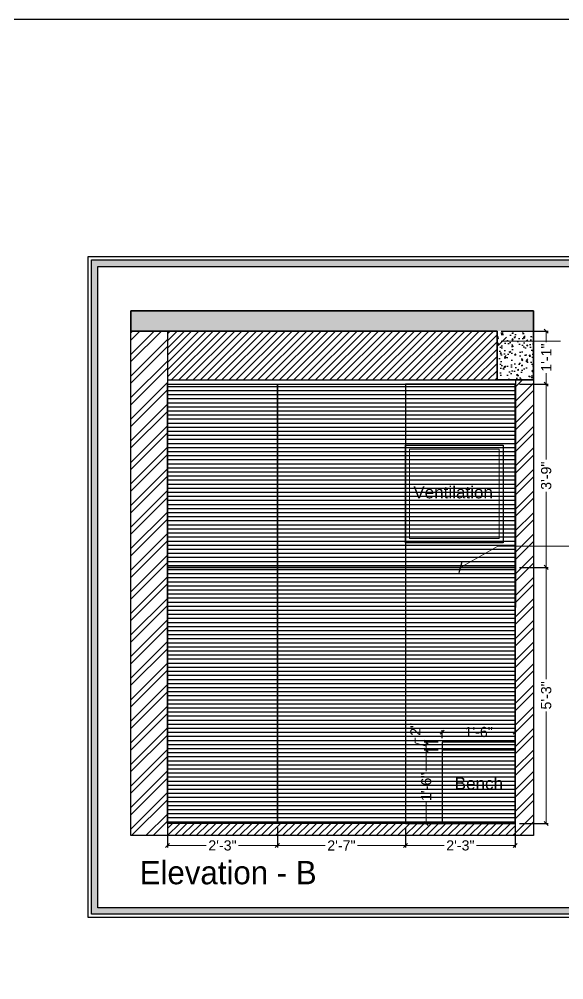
# Model space of a CAD drawing. Header units: millimetres. Extents: x 56222 to 3066687, y -650199 to -121287.
# Drawn here: x 149246.1 to 149380, y -182675.5 to -182439.4 of the extents above; entities that cross this region are included whole.
import ezdxf

# ---------------------------------------------------------------- set-up
doc = ezdxf.new("R2010")
doc.units = ezdxf.units.MM
doc.header["$MEASUREMENT"] = 0
doc.header["$PDMODE"] = 35
doc.linetypes.add('DASHED2', pattern=[0.375, 0.25, -0.125])
doc.layers.get('Defpoints').update_dxf_attribs({"color": 220})
for name, color, linetype, lineweight in [('dim05', 1, 'Continuous', 13), ('Flooring', 253, 'Continuous', 30), ('LABALLING', 1, 'Continuous', 25), ('NAME PLATE', 7, 'Continuous', 25), ('sec. mark', 5, 'Continuous', 25), ('wall', 7, 'Continuous', 30), ('XX~SLAB ( BEAM )~ ( DIM )', 7, 'Continuous', 9)]:
    doc.layers.add(name, color=color, linetype=linetype, lineweight=lineweight)
doc.layers.add('hatch', color=253, linetype='Continuous', lineweight=0, transparency=0.4)
doc.styles.add('Aerial', font='arial.ttf')
doc.styles.add('Arial', font='arial.ttf')
doc.styles.add('DATE', font='swissc.ttf', dxfattribs={"height": 6.75})
doc.styles.get("Standard").update_dxf_attribs({"font": 'arial.ttf', "height": 6})
doc.dimstyles.new('ISO-25', dxfattribs={"dimtxt": 2.5, "dimasz": 1, "dimexe": 0.5, "dimexo": 1, "dimtad": 0, "dimdec": 1, "dimlunit": 4, "dimtxsty": 'Standard', "dimblk": 'OBLIQUE', "dimcen": 2.5, "dimclrd": 1, "dimclre": 1, "dimclrt": 5, "dimadec": 0, "dimazin": 0, "dimtfac": 1, "dimtdec": 1, "dimtmove": 0, "dimatfit": 3, "dimfxl": 1, "dimlwd": -1, "dimarcsym": 0})
doc.dimstyles.new('NEW ', dxfattribs={"dimtxt": 3, "dimasz": 2, "dimexe": 1, "dimexo": 1, "dimgap": 0.089996, "dimtad": 0, "dimtoh": 1, "dimzin": 3, "dimdsep": 46, "dimlunit": 4, "dimtxsty": 'Aerial', "dimblk": 'OBLIQUE', "dimcen": 0.089996, "dimdle": 1, "dimclrd": 252, "dimclre": 252, "dimclrt": 7, "dimadec": 0, "dimazin": 1, "dimtfac": 1, "dimtdec": 0, "dimtofl": 0, "dimtmove": 1, "dimatfit": 3, "dimldrblk": 'OBLIQUE', "dimfxl": 1, "dimtolj": 1, "dimtzin": 0, "dimlwd": 5, "dimlwe": 5, "dimarcsym": 0})

# ---------------------------------------------------------------- blocks, each defined once
blk = doc.blocks.new('_Oblique')
at = {"layer": 'wall', "color": 0, "lineweight": -2}
blk.add_line((-0.5, -0.5), (0.5, 0.5), dxfattribs=at)
blk = doc.blocks.new('*D670')
at = {"layer": 'Defpoints', "color": 0, "lineweight": 25, "transparency": 16777216}
for p in [(149282.55, -182637.07), (149309.55, -182637.07), (149309.55, -182642.48)]:
    blk.add_point(p, dxfattribs=at)
at = {"layer": 'dim05', "color": 1, "linetype": 'Continuous', "lineweight": -2, "transparency": 16777216}
for p, q in [((149282.55, -182638.07), (149282.55, -182642.98)), ((149309.55, -182638.07), (149309.55, -182642.98))]:
    blk.add_line(p, q, dxfattribs=at)
at = {"layer": 'dim05', "color": 1, "linetype": 'Continuous', "transparency": 16777216}
for p, q in [((149282.55, -182642.48), (149292.08, -182642.48)), ((149309.55, -182642.48), (149300.02, -182642.48))]:
    blk.add_line(p, q, dxfattribs=at)
at = {"layer": 'dim05', "color": 1, "transparency": 16777216, "rotation": 180}
blk.add_blockref('_Oblique', (149282.55, -182642.48), dxfattribs=at)
at = {"layer": 'dim05', "color": 1, "transparency": 16777216}
blk.add_blockref('_Oblique', (149309.55, -182642.48), dxfattribs=at)
at = {"layer": 'dim05', "color": 5, "lineweight": 25, "transparency": 16777216, "insert": (149296.05, -182642.48), "char_height": 2.5, "attachment_point": 5, "style": 'Arial'}
blk.add_mtext('2\'-3"', dxfattribs=at)
blk = doc.blocks.new('*D671')
at = {"layer": 'Defpoints', "color": 0, "lineweight": 25, "transparency": 16777216}
for p in [(149309.55, -182637.07), (149341.05, -182637.07), (149341.05, -182642.48)]:
    blk.add_point(p, dxfattribs=at)
at = {"layer": 'dim05', "color": 1, "linetype": 'Continuous', "lineweight": -2, "transparency": 16777216}
for p, q in [((149309.55, -182638.07), (149309.55, -182642.98)), ((149341.05, -182638.07), (149341.05, -182642.98))]:
    blk.add_line(p, q, dxfattribs=at)
at = {"layer": 'dim05', "color": 1, "linetype": 'Continuous', "transparency": 16777216}
for p, q in [((149309.55, -182642.48), (149321.33, -182642.48)), ((149341.05, -182642.48), (149329.27, -182642.48))]:
    blk.add_line(p, q, dxfattribs=at)
at = {"layer": 'dim05', "color": 1, "transparency": 16777216, "rotation": 180}
blk.add_blockref('_Oblique', (149309.55, -182642.48), dxfattribs=at)
at = {"layer": 'dim05', "color": 1, "transparency": 16777216}
blk.add_blockref('_Oblique', (149341.05, -182642.48), dxfattribs=at)
at = {"layer": 'dim05', "color": 5, "lineweight": 25, "transparency": 16777216, "insert": (149325.3, -182642.48), "char_height": 2.5, "attachment_point": 5, "style": 'Arial'}
blk.add_mtext('2\'-7"', dxfattribs=at)
blk = doc.blocks.new('*D672')
at = {"layer": 'Defpoints', "color": 0, "lineweight": 25, "transparency": 16777216}
for p in [(149341.05, -182637.07), (149368.05, -182637.07), (149368.05, -182642.48)]:
    blk.add_point(p, dxfattribs=at)
at = {"layer": 'dim05', "color": 1, "linetype": 'Continuous', "lineweight": -2, "transparency": 16777216}
for p, q in [((149341.05, -182638.07), (149341.05, -182642.98)), ((149368.05, -182638.07), (149368.05, -182642.98))]:
    blk.add_line(p, q, dxfattribs=at)
at = {"layer": 'dim05', "color": 1, "linetype": 'Continuous', "transparency": 16777216}
for p, q in [((149341.05, -182642.48), (149350.58, -182642.48)), ((149368.05, -182642.48), (149358.52, -182642.48))]:
    blk.add_line(p, q, dxfattribs=at)
at = {"layer": 'dim05', "color": 1, "transparency": 16777216, "rotation": 180}
blk.add_blockref('_Oblique', (149341.05, -182642.48), dxfattribs=at)
at = {"layer": 'dim05', "color": 1, "transparency": 16777216}
blk.add_blockref('_Oblique', (149368.05, -182642.48), dxfattribs=at)
at = {"layer": 'dim05', "color": 5, "lineweight": 25, "transparency": 16777216, "insert": (149354.55, -182642.48), "char_height": 2.5, "attachment_point": 5, "style": 'Arial'}
blk.add_mtext('2\'-3"', dxfattribs=at)
blk = doc.blocks.new('*D673')
at = {"layer": 'Defpoints', "color": 0, "lineweight": 25, "transparency": 16777216}
for p in [(149368.05, -182574.12), (149375.65, -182574.12), (149368.05, -182637.07)]:
    blk.add_point(p, dxfattribs=at)
at = {"layer": 'dim05', "color": 1, "linetype": 'Continuous', "lineweight": -2, "transparency": 16777216}
for p, q in [((149369.05, -182574.12), (149376.15, -182574.12)), ((149369.05, -182637.07), (149376.15, -182637.07))]:
    blk.add_line(p, q, dxfattribs=at)
at = {"layer": 'dim05', "color": 1, "linetype": 'Continuous', "transparency": 16777216}
for p, q in [((149375.65, -182574.12), (149375.65, -182601.64)), ((149375.65, -182637.07), (149375.65, -182609.54))]:
    blk.add_line(p, q, dxfattribs=at)
at = {"layer": 'dim05', "color": 1, "transparency": 16777216}
for p, rotation in [((149375.65, -182574.12), 90), ((149375.65, -182637.07), 270)]:
    blk.add_blockref('_Oblique', p, dxfattribs=dict(at, rotation=rotation))
at = {"layer": 'dim05', "color": 5, "lineweight": 25, "transparency": 16777216, "insert": (149375.65, -182605.59), "char_height": 2.5, "attachment_point": 5, "rotation": 90, "style": 'Arial'}
blk.add_mtext('5\'-3"', dxfattribs=at)
blk = doc.blocks.new('*D674')
at = {"layer": 'Defpoints', "color": 0, "lineweight": 25, "transparency": 16777216}
for p in [(149372.55, -182529.07), (149375.65, -182529.07), (149368.05, -182574.12)]:
    blk.add_point(p, dxfattribs=at)
at = {"layer": 'dim05', "color": 1, "linetype": 'Continuous', "lineweight": -2, "transparency": 16777216}
for p, q in [((149373.55, -182529.07), (149376.15, -182529.07)), ((149369.05, -182574.12), (149376.15, -182574.12))]:
    blk.add_line(p, q, dxfattribs=at)
at = {"layer": 'dim05', "color": 1, "linetype": 'Continuous', "transparency": 16777216}
for p, q in [((149375.65, -182529.07), (149375.65, -182547.64)), ((149375.65, -182574.12), (149375.65, -182555.54))]:
    blk.add_line(p, q, dxfattribs=at)
at = {"layer": 'dim05', "color": 1, "transparency": 16777216}
for p, rotation in [((149375.65, -182529.07), 90), ((149375.65, -182574.12), 270)]:
    blk.add_blockref('_Oblique', p, dxfattribs=dict(at, rotation=rotation))
at = {"layer": 'dim05', "color": 5, "lineweight": 25, "transparency": 16777216, "insert": (149375.65, -182551.59), "char_height": 2.5, "attachment_point": 5, "rotation": 90, "style": 'Arial'}
blk.add_mtext('3\'-9"', dxfattribs=at)
blk = doc.blocks.new('*D675')
at = {"layer": 'Defpoints', "color": 0, "lineweight": 25, "transparency": 16777216}
for p in [(149350.05, -182619.07), (149346.16, -182637.07), (149350.05, -182637.07)]:
    blk.add_point(p, dxfattribs=at)
at = {"layer": 'dim05', "color": 1, "linetype": 'Continuous', "lineweight": -2, "transparency": 16777216}
for p, q in [((149349.05, -182619.07), (149345.66, -182619.07)), ((149349.05, -182637.07), (149345.66, -182637.07))]:
    blk.add_line(p, q, dxfattribs=at)
at = {"layer": 'dim05', "color": 1, "linetype": 'Continuous', "transparency": 16777216}
for p, q in [((149346.16, -182619.07), (149346.16, -182624.24)), ((149346.16, -182637.07), (149346.16, -182631.9))]:
    blk.add_line(p, q, dxfattribs=at)
at = {"layer": 'dim05', "color": 1, "transparency": 16777216}
for p, rotation in [((149346.16, -182619.07), 90), ((149346.16, -182637.07), 270)]:
    blk.add_blockref('_Oblique', p, dxfattribs=dict(at, rotation=rotation))
at = {"layer": 'dim05', "color": 5, "lineweight": 25, "transparency": 16777216, "insert": (149346.16, -182628.07), "char_height": 2.5, "attachment_point": 5, "rotation": 90, "style": 'Arial'}
blk.add_mtext('1\'-6"', dxfattribs=at)
blk = doc.blocks.new('*D676')
at = {"layer": 'Defpoints', "color": 0, "lineweight": 25, "transparency": 16777216}
for p in [(149346.16, -182617.07), (149350.05, -182617.07), (149350.05, -182619.07)]:
    blk.add_point(p, dxfattribs=at)
at = {"layer": 'dim05', "color": 1, "linetype": 'Continuous', "transparency": 16777216}
for p, q in [((149343.47, -182617.26), (149343.47, -182616.01)), ((149346.16, -182618.07), (149343.47, -182617.26)), ((149346.16, -182619.07), (149346.16, -182617.07))]:
    blk.add_line(p, q, dxfattribs=at)
at = {"layer": 'dim05', "color": 1, "linetype": 'Continuous', "lineweight": -2, "transparency": 16777216}
for p, q in [((149349.05, -182617.07), (149345.66, -182617.07)), ((149349.05, -182619.07), (149345.66, -182619.07))]:
    blk.add_line(p, q, dxfattribs=at)
at = {"layer": 'dim05', "color": 1, "transparency": 16777216}
for p, rotation in [((149346.16, -182617.07), 90), ((149346.16, -182619.07), 270)]:
    blk.add_blockref('_Oblique', p, dxfattribs=dict(at, rotation=rotation))
at = {"layer": 'dim05', "color": 5, "lineweight": 25, "transparency": 16777216, "insert": (149343.47, -182613.93), "char_height": 2.5, "attachment_point": 5, "rotation": 90, "style": 'Arial'}
blk.add_mtext('2"', dxfattribs=at)
blk = doc.blocks.new('*D677')
at = {"layer": 'Defpoints', "color": 0, "lineweight": 25, "transparency": 16777216}
for p in [(149368.05, -182614.6), (149350.05, -182617.07), (149368.05, -182617.07)]:
    blk.add_point(p, dxfattribs=at)
at = {"layer": 'dim05', "color": 1, "linetype": 'Continuous', "lineweight": -2, "transparency": 16777216}
for p, q in [((149350.05, -182616.07), (149350.05, -182614.1)), ((149368.05, -182616.07), (149368.05, -182614.1))]:
    blk.add_line(p, q, dxfattribs=at)
at = {"layer": 'dim05', "color": 1, "linetype": 'Continuous', "transparency": 16777216}
for p, q in [((149350.05, -182614.6), (149355.22, -182614.6)), ((149368.05, -182614.6), (149362.88, -182614.6))]:
    blk.add_line(p, q, dxfattribs=at)
at = {"layer": 'dim05', "color": 1, "transparency": 16777216, "rotation": 180}
blk.add_blockref('_Oblique', (149350.05, -182614.6), dxfattribs=at)
at = {"layer": 'dim05', "color": 1, "transparency": 16777216}
blk.add_blockref('_Oblique', (149368.05, -182614.6), dxfattribs=at)
at = {"layer": 'dim05', "color": 5, "lineweight": 25, "transparency": 16777216, "insert": (149359.05, -182614.6), "char_height": 2.5, "attachment_point": 5, "style": 'Arial'}
blk.add_mtext('1\'-6"', dxfattribs=at)
blk = doc.blocks.new('*D715')
at = {"layer": 'Defpoints', "color": 0, "lineweight": 25, "transparency": 16777216}
for p in [(149363.6, -182516.07), (149375.65, -182516.07), (149368.05, -182529.07)]:
    blk.add_point(p, dxfattribs=at)
at = {"layer": 'dim05', "color": 1, "linetype": 'Continuous', "lineweight": -2, "transparency": 16777216}
for p, q in [((149364.6, -182516.07), (149376.15, -182516.07)), ((149369.05, -182529.07), (149376.15, -182529.07))]:
    blk.add_line(p, q, dxfattribs=at)
at = {"layer": 'dim05', "color": 1, "linetype": 'Continuous', "transparency": 16777216}
for p, q in [((149375.65, -182516.07), (149375.65, -182518.74)), ((149375.65, -182529.07), (149375.65, -182526.4))]:
    blk.add_line(p, q, dxfattribs=at)
at = {"layer": 'dim05', "color": 1, "transparency": 16777216}
for p, rotation in [((149375.65, -182516.07), 90), ((149375.65, -182529.07), 270)]:
    blk.add_blockref('_Oblique', p, dxfattribs=dict(at, rotation=rotation))
at = {"layer": 'dim05', "color": 5, "lineweight": 25, "transparency": 16777216, "insert": (149375.65, -182522.57), "char_height": 2.5, "attachment_point": 5, "rotation": 90, "style": 'Arial'}
blk.add_mtext('1\'-1"', dxfattribs=at)

msp = doc.modelspace()

# ---------------------------------------------------------------- hatches: boundary and pattern name
at = {"layer": 'hatch'}
h = msp.add_hatch(dxfattribs=at)
h.set_pattern_fill('AR-CONC', color=256, scale=0.5)
h.set_pattern_definition([(50, (4199.0075, -4453.3063), (3.586300913, -0.313760675), [0.375, -4.125]), (355, (4199.0075, -4453.3063), (-0.69375667, 3.76096067), [0.3, -3.3]), (100.4514445, (4199.3063, -4453.3325), (2.892544234, 3.447199955), [0.31870096, -3.50571056]), (46.1842, (4199.0075, -4452.3063), (5.33620665, -0.8275964), [0.5625, -6.1875]), (96.6356355, (4199.452, -4452.3753), (4.67330973, 4.870593), [0.47805171, -5.2585688]), (351.184164, (4199.0075, -4452.3063), (4.67330973, 4.870593), [0.45, -4.95]), (21, (4199.5075, -4452.5563), (2.98453526, -2.013094453), [0.375, -4.125]), (326, (4199.5075, -4452.5563), (1.21657666, 3.625750225), [0.3, -3.3]), (71.4514447, (4199.7562, -4452.724), (4.201111884, 1.612655764), [0.31870095, -3.50571056]), (37.5, (4199.0075, -4453.3063), (0.0607992766, 1.664469269), [0, -3.26, 0, -3.35, 0, -3.3125]), (7.5, (4199.0075, -4453.3063), (1.315347687, 1.97205856), [0, -1.91, 0, -3.185, 0, -1.2625]), (327.5, (4197.8925, -4453.3063), (2.669112181, -0.112774359), [0, -1.25, 0, -3.9, 0, -5.175]), (317.5, (4197.3925, -4453.3063), (2.915930847, 0.500524912), [0, -1.625, 0, -2.59, 0, -3.675])])
h.paths.add_polyline_path([(149372.548, -182511.067), (149273.548, -182511.067), (149273.548, -182516.067), (149372.548, -182516.067)])
at = {"layer": 'hatch', "ltscale": 10}
h = msp.add_hatch(dxfattribs=at)
h.set_pattern_fill('ANSI32', color=256, scale=10, style=0)
h.set_pattern_definition([(45, (4199.0075, -4450.3063), (-2.65165043, 2.65165043), []), (45, (4200.7752, -4450.3063), (-2.65165043, 2.65165043), [])])
h.paths.add_polyline_path([(149282.548, -182516.067), (149273.548, -182516.067), (149273.548, -182640.067), (149282.548, -182640.067)])
h.paths.add_polyline_path([(149372.548, -182528.067), (149368.048, -182528.067), (149368.048, -182640.067), (149372.548, -182640.067)])
at = {"layer": 'hatch', "linetype": 'DASHED2', "lineweight": 25}
h = msp.add_hatch(dxfattribs=at)
h.set_pattern_fill('ANSI31', color=6, scale=10)
h.set_pattern_definition([(45, (-4505.9361, -431.2267), (-0.8838834765, 0.8838834765), [])])
h.paths.add_polyline_path([(149363.599, -182516.067), (149282.548, -182516.067), (149282.548, -182528.067), (149363.599, -182528.067)])
at = {"layer": 'hatch', "linetype": 'Continuous', "lineweight": 25}
h = msp.add_hatch(dxfattribs=at)
h.set_pattern_fill('AR-CONC', color=256, scale=0.5)
h.set_pattern_definition([(50, (-655.052, 312.3546), (3.586300913, -0.313760675), [0.375, -4.125]), (355, (-655.052, 312.3546), (-0.69375667, 3.76096067), [0.3, -3.3]), (100.4514445, (-654.753, 312.3284), (2.892544234, 3.447199955), [0.31870096, -3.50571056]), (46.1842, (-655.052, 313.3546), (5.33620665, -0.8275964), [0.5625, -6.1875]), (96.6356355, (-654.6073, 313.2856), (4.67330973, 4.870593), [0.47805171, -5.2585688]), (351.184164, (-655.052, 313.3546), (4.67330973, 4.870593), [0.45, -4.95]), (21, (-654.552, 313.1046), (2.98453526, -2.013094453), [0.375, -4.125]), (326, (-654.552, 313.1046), (1.21657666, 3.625750225), [0.3, -3.3]), (71.4514447, (-654.3033, 312.937), (4.201111884, 1.612655764), [0.31870095, -3.50571056]), (37.5, (-655.052, 312.3546), (0.0607992766, 1.664469269), [0, -3.26, 0, -3.35, 0, -3.3125]), (7.5, (-655.052, 312.3546), (1.315347687, 1.97205856), [0, -1.91, 0, -3.185, 0, -1.2625]), (327.5, (-656.167, 312.3546), (2.669112181, -0.112774359), [0, -1.25, 0, -3.9, 0, -5.175]), (317.5, (-656.667, 312.3546), (2.915930847, 0.500524912), [0, -1.625, 0, -2.59, 0, -3.675])])
h.paths.add_polyline_path([(149372.548, -182516.067), (149363.599, -182516.067), (149363.599, -182528.067), (149372.548, -182528.067)])
at = {"layer": 'hatch'}
h = msp.add_hatch(dxfattribs=at)
h.set_pattern_fill('ANSI31', color=256, scale=10)
h.set_pattern_definition([(45, (4199.0075, -4450.3063), (-0.8838834765, 0.8838834765), [])])
h.paths.add_polyline_path([(149368.048, -182640.067), (149368.048, -182637.067), (149282.548, -182637.067), (149282.548, -182640.067)])
at = {"layer": 'NAME PLATE', "true_color": 0xd39e00}
h = msp.add_hatch(color=42, dxfattribs=at)
h.paths.add_polyline_path([(149263.844, -182659.382), (149492.329, -182659.382), (149492.329, -182498.556), (149263.844, -182498.556)])
h.paths.add_polyline_path([(149265.447, -182657.778), (149490.726, -182657.778), (149490.726, -182500.16), (149265.447, -182500.16)], flags=16)
at = {"layer": 'XX~SLAB ( BEAM )~ ( DIM )', "linetype": 'Continuous', "lineweight": 25, "true_color": 0xdeceba, "transparency": 33554493}
h = msp.add_hatch(dxfattribs=at)
h.set_pattern_fill('_USER', color=254, pattern_type=0)
h.set_pattern_definition([(0, (-655.052, 312.3546), (0, 1), [])])
h.paths.add_polyline_path([(149368.048, -182574.117), (149341.046, -182574.117), (149341.046, -182637.067), (149368.048, -182637.067)])
h.paths.add_polyline_path([(149341.046, -182574.117), (149309.55, -182574.117), (149309.55, -182637.067), (149341.046, -182637.067)])
h.paths.add_polyline_path([(149309.55, -182574.117), (149282.548, -182574.117), (149282.548, -182637.067), (149309.55, -182637.067)])
h.paths.add_polyline_path([(149309.55, -182529.067), (149282.548, -182529.067), (149282.548, -182574.117), (149309.55, -182574.117)])
h.paths.add_polyline_path([(149341.046, -182529.067), (149309.55, -182529.067), (149309.55, -182574.117), (149341.046, -182574.117)])
h.paths.add_polyline_path([(149368.048, -182529.067), (149341.046, -182529.067), (149341.046, -182574.117), (149368.048, -182574.117)])

# ---------------------------------------------------------------- linework, layer by layer
at = {"color": 6, "lineweight": 30}
for p, q in [((149282.548, -182528.067), (149372.548, -182528.067)), ((149282.548, -182529.067), (149368.074, -182529.086))]:
    msp.add_line(p, q, dxfattribs=at)
at = {"layer": 'dim05', "color": 1, "lineweight": 35}
for p, q in [((149273.548, -182511.067), (149372.548, -182511.067)), ((149273.548, -182511.067), (149273.548, -182516.067)), ((149372.548, -182511.067), (149372.548, -182516.067)), ((149273.548, -182516.067), (149363.599, -182516.067))]:
    msp.add_line(p, q, dxfattribs=at)
msp.add_lwpolyline([(149372.548, -182516.067), (149372.548, -182528.067), (149363.599, -182528.067), (149363.599, -182516.067)], dxfattribs=at)
at = {"layer": 'Flooring', "ltscale": 4}
msp.add_line((149368.048, -182637.067), (149282.548, -182637.067), dxfattribs=at)
at = {"layer": 'NAME PLATE', "color": 42, "true_color": 0xd39e00}
for points in [[(149263.042, -182497.754), (149493.131, -182497.754), (149493.131, -182660.183), (149263.042, -182660.183)], [(149263.844, -182498.556), (149492.329, -182498.556), (149492.329, -182659.382), (149263.844, -182659.382)], [(149265.447, -182500.16), (149490.726, -182500.16), (149490.726, -182657.778), (149265.447, -182657.778)]]:
    msp.add_lwpolyline(points, close=True, dxfattribs=at)
at = {"layer": 'wall', "lineweight": 30}
for p, q in [((149273.548, -182640.067), (149273.548, -182513.067)), ((149372.548, -182513.067), (149372.548, -182640.067)), ((149282.548, -182516.067), (149282.548, -182640.067)), ((149368.074, -182528.067), (149368.048, -182640.067)), ((149368.048, -182617.067), (149350.048, -182617.067)), ((149350.048, -182617.067), (149350.048, -182637.067)), ((149368.048, -182619.067), (149350.048, -182619.067)), ((149372.548, -182640.067), (149273.548, -182640.067))]:
    msp.add_line(p, q, dxfattribs=at)
msp.add_lwpolyline([(149365.046, -182544.067), (149365.046, -182568.067), (149341.046, -182568.067), (149341.046, -182544.067)], close=True, dxfattribs=at)
at = {"layer": 'wall', "lineweight": 5}
msp.add_lwpolyline([(149364.046, -182545.067), (149364.046, -182567.067), (149342.046, -182567.067), (149342.046, -182545.067)], close=True, dxfattribs=at)
at = {"layer": 'XX~SLAB ( BEAM )~ ( DIM )', "color": 85, "lineweight": 30, "true_color": 0x58ba48}
msp.add_lwpolyline([(148899.01, -182439.392), (150086.898, -182439.392), (150086.898, -182960.106), (148899.01, -182960.106)], close=True, dxfattribs=at)
at = {"layer": 'XX~SLAB ( BEAM )~ ( DIM )', "color": 27, "lineweight": 25, "true_color": 0x7d5120}
for points in [[(149282.548, -182529.067), (149309.55, -182529.067), (149309.55, -182574.117), (149282.548, -182574.117)], [(149309.55, -182529.067), (149341.046, -182529.067), (149341.046, -182574.117), (149309.55, -182574.117)], [(149368.048, -182529.067), (149341.046, -182529.067), (149341.046, -182574.117), (149368.048, -182574.117)], [(149282.548, -182574.117), (149309.55, -182574.117), (149309.55, -182637.067), (149282.548, -182637.067)], [(149309.55, -182574.117), (149341.046, -182574.117), (149341.046, -182637.067), (149309.55, -182637.067)], [(149368.048, -182574.117), (149341.046, -182574.117), (149341.046, -182637.067), (149368.048, -182637.067)]]:
    msp.add_lwpolyline(points, close=True, dxfattribs=at)

# ---------------------------------------------------------------- texts
at = {"layer": 'LABALLING', "lineweight": 5, "ltscale": 4, "char_height": 3, "attachment_point": 1}
for s, insert in [('Ventilation', (149342.986, -182554.167)), ('Bench', (149353.156, -182625.712))]:
    msp.add_mtext(s, dxfattribs=dict(at, insert=insert))
at = {"layer": 'sec. mark', "lineweight": 20, "insert": (149267.35, -182646.277), "char_height": 5.74001, "attachment_point": 1, "style": 'DATE'}
msp.add_mtext_dynamic_manual_height_columns('\\pxqc;{\\fCentury Gothic|b0|i0|c0|p34;\\C5;Elevation - B}', width=60.21435, gutter_width=1, heights=[0], dxfattribs=at)

# ---------------------------------------------------------------- dimensions: what is measured, and where the dimension line sits
at = {"layer": 'dim05', "color": 27, "lineweight": 25, "true_color": 0x7d5120}
for base, p1, p2, picture, middle in [((149375.65, -182516.067), (149368.048, -182529.067), (149363.599, -182516.067), '*D715', (149375.65, -182522.567)), ((149375.65, -182529.067), (149368.048, -182574.117), (149372.548, -182529.067), '*D674', (149375.65, -182551.592)), ((149375.65, -182574.117), (149368.048, -182637.067), (149368.048, -182574.117), '*D673', (149375.65, -182605.592)), ((149346.164, -182617.067), (149350.048, -182619.067), (149350.048, -182617.067), '*D676', (149343.471, -182615.384)), ((149346.164, -182637.067), (149350.048, -182619.067), (149350.048, -182637.067), '*D675', (149346.164, -182628.067))]:
    dim = msp.add_linear_dim(base=base, p1=p1, p2=p2, angle=90, dimstyle='ISO-25', override={"dimdec": 0, "dimtxsty": 'Arial', "dimtmove": 1}, dxfattribs=at)
    dim.commit()
    dim.dimension.update_dxf_attribs({"geometry": picture, "text_midpoint": middle})
for base, p1, p2, picture, middle in [((149368.048, -182614.597), (149350.048, -182617.067), (149368.048, -182617.067), '*D677', (149359.048, -182614.597)), ((149309.55, -182642.482), (149282.548, -182637.067), (149309.55, -182637.067), '*D670', (149296.049, -182642.482)), ((149341.046, -182642.482), (149309.55, -182637.067), (149341.046, -182637.067), '*D671', (149325.298, -182642.482)), ((149368.048, -182642.482), (149341.046, -182637.067), (149368.048, -182637.067), '*D672', (149354.547, -182642.482))]:
    dim = msp.add_linear_dim(base=base, p1=p1, p2=p2, dimstyle='ISO-25', override={"dimdec": 0, "dimtxsty": 'Arial', "dimtmove": 1}, dxfattribs=at)
    dim.commit()
    dim.dimension.update_dxf_attribs({"geometry": picture, "text_midpoint": middle})

# ---------------------------------------------------------------- leaders
at = {"layer": 'LABALLING', "lineweight": 5, "ltscale": 2}
for points in [[(149364.851, -182518.565), (149379.193, -182518.565)], [(149354.547, -182574.117), (149363.752, -182568.895), (149382.991, -182568.895)]]:
    msp.add_leader(points, dimstyle='NEW ', override={"dimexe": 7, "dimexo": 7, "dimclrd": 1, "dimfxl": 200, "dimfxlon": 1, "dimarcsym": 2}, dxfattribs=at)

doc.saveas('drawing.dxf')
